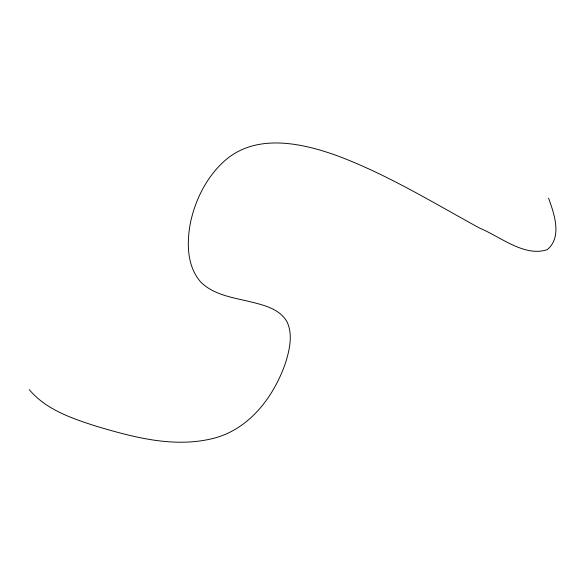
<?xml version="1.0" encoding="UTF-8"?>
<svg xmlns="http://www.w3.org/2000/svg" width="585" height="585" viewBox="0 0 585 585"><rect width="100%" height="100%" fill="white"/><g stroke="black" fill="none" stroke-linecap="round" stroke-linejoin="round"><path stroke-width="0.88" d="M29.25 389.61C45.857 409.537 71.472 418.224 95.348 425.953C133.358 437.266 174.111 448.337 213.664 438.297C249.846 429.017 274.255 396.118 285.758 362.217C289.59 349.494 292.902 335.11 287.293 322.386C280.252 309.092 264.376 305.246 250.906 301.918C233.642 297.633 214.154 295.249 200.874 282.182C186.615 265.992 186.673 242.446 190.513 222.395C195.704 198.381 207.558 175.266 226.475 159.237C257.956 133.292 302.569 143.193 337.53 155.859C387.533 174.623 433.192 202.673 479.861 228.245C499.824 236.318 524.584 257.466 547.319 249.605C562.441 236.947 554.185 213.817 548.576 198.176"/></g></svg>
